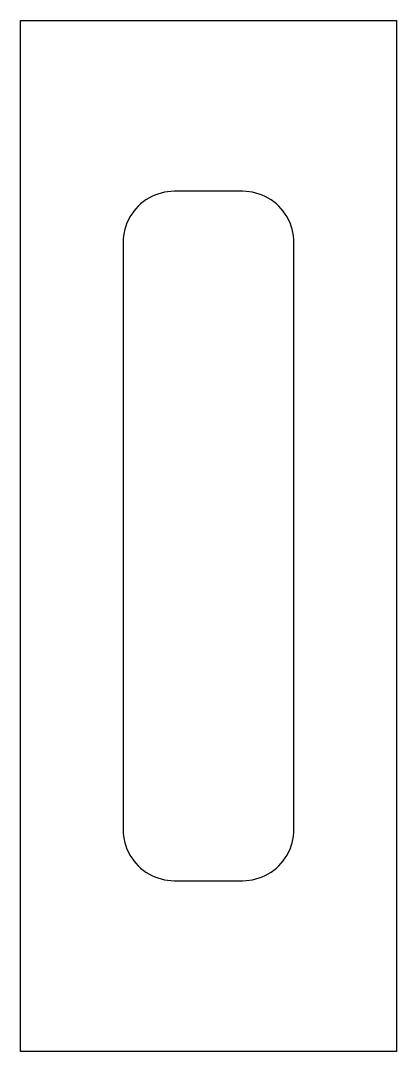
# Model space of a CAD drawing. Header units: metres. Extents: x 240 to 350, y 0 to 302.
import ezdxf

# ---------------------------------------------------------------- set-up
doc = ezdxf.new("R2010")
doc.units = ezdxf.units.M

msp = doc.modelspace()

# ---------------------------------------------------------------- linework, layer by layer
at = {"layer": 'Component#30'}
for points in [[(240, 0, 0), (240, 302, 0), (350, 302, 0), (350, 0, 0), (240, 0, 0)], [(270, 237, 0), (270, 65, 0), (270.03, 64.02, 0), (270.13, 63.04, 0), (270.29, 62.07, 0), (270.51, 61.12, 0), (270.8, 60.18, 0), (271.14, 59.26, 0), (271.55, 58.37, 0), (272.01, 57.5, 0), (272.53, 56.67, 0), (273.1, 55.87, 0), (273.72, 55.11, 0), (274.39, 54.39, 0), (275.11, 53.72, 0), (275.87, 53.1, 0), (276.67, 52.53, 0), (277.5, 52.01, 0), (278.37, 51.55, 0), (279.26, 51.14, 0), (280.18, 50.8, 0), (281.12, 50.51, 0), (282.07, 50.29, 0), (283.04, 50.13, 0), (284.02, 50.03, 0), (285, 50, 0), (305, 50, 0), (305.98, 50.03, 0), (306.96, 50.13, 0), (307.93, 50.29, 0), (308.88, 50.51, 0), (309.82, 50.8, 0), (310.74, 51.14, 0), (311.63, 51.55, 0), (312.5, 52.01, 0), (313.33, 52.53, 0), (314.13, 53.1, 0), (314.89, 53.72, 0), (315.61, 54.39, 0), (316.28, 55.11, 0), (316.9, 55.87, 0), (317.47, 56.67, 0), (317.99, 57.5, 0), (318.45, 58.37, 0), (318.86, 59.26, 0), (319.2, 60.18, 0), (319.49, 61.12, 0), (319.71, 62.07, 0), (319.87, 63.04, 0), (319.97, 64.02, 0), (320, 65, 0), (320, 237, 0), (319.97, 237.98, 0), (319.87, 238.96, 0), (319.71, 239.93, 0), (319.49, 240.88, 0), (319.2, 241.82, 0), (318.86, 242.74, 0), (318.45, 243.63, 0), (317.99, 244.5, 0), (317.47, 245.33, 0), (316.9, 246.13, 0), (316.28, 246.89, 0), (315.61, 247.61, 0), (314.89, 248.28, 0), (314.13, 248.9, 0), (313.33, 249.47, 0), (312.5, 249.99, 0), (311.63, 250.45, 0), (310.74, 250.86, 0), (309.82, 251.2, 0), (308.88, 251.49, 0), (307.93, 251.71, 0), (306.96, 251.87, 0), (305.98, 251.97, 0), (305, 252, 0), (285, 252, 0), (284.02, 251.97, 0), (283.04, 251.87, 0), (282.07, 251.71, 0), (281.12, 251.49, 0), (280.18, 251.2, 0), (279.26, 250.86, 0), (278.37, 250.45, 0), (277.5, 249.99, 0), (276.67, 249.47, 0), (275.87, 248.9, 0), (275.11, 248.28, 0), (274.39, 247.61, 0), (273.72, 246.89, 0), (273.1, 246.13, 0), (272.53, 245.33, 0), (272.01, 244.5, 0), (271.55, 243.63, 0), (271.14, 242.74, 0), (270.8, 241.82, 0), (270.51, 240.88, 0), (270.29, 239.93, 0), (270.13, 238.96, 0), (270.03, 237.98, 0), (270, 237, 0)]]:
    msp.add_polyline3d(points, dxfattribs=at)

doc.saveas('drawing.dxf')
